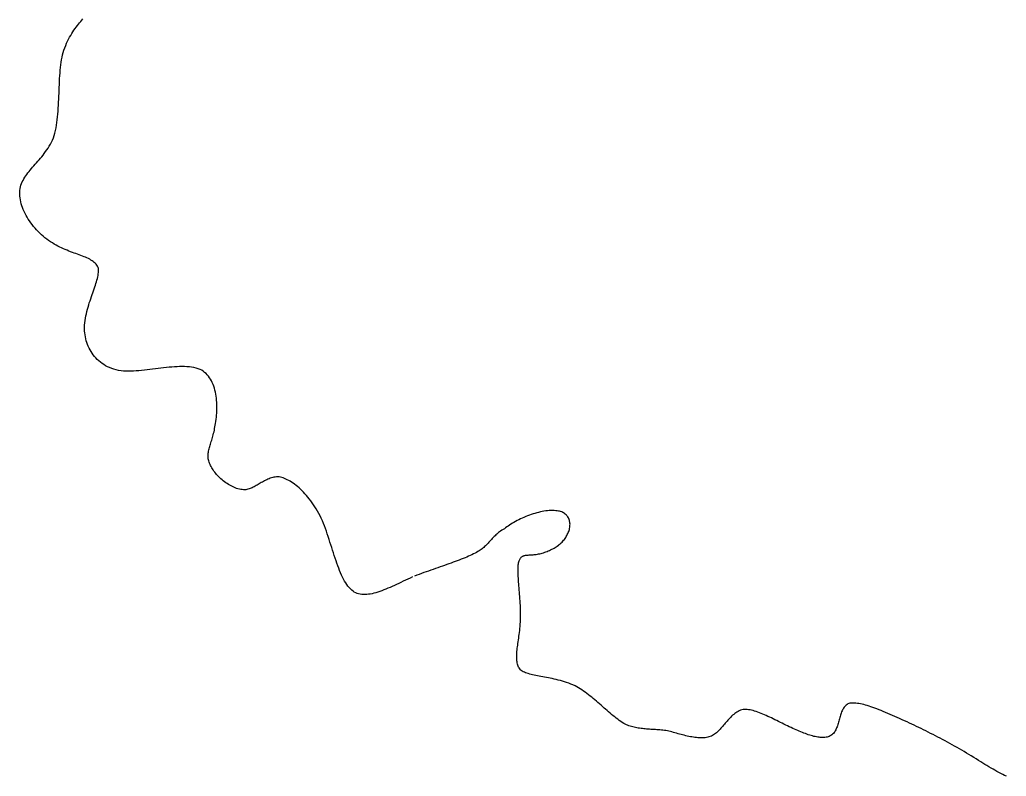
# Model space of a CAD drawing. Header units: metres. Extents: x 507606 to 508087, y 6966978 to 6967359.
# Drawn here: x 507891.722 to 507894.579, y 6967176.158 to 6967178.348 of the extents above; entities that cross this region are included whole.
import ezdxf

# ---------------------------------------------------------------- set-up
doc = ezdxf.new("R2010")
doc.units = ezdxf.units.M
doc.layers.add('mga2020VEG_TREE', color=252, linetype='Continuous')

# ---------------------------------------------------------------- blocks, each defined once
blk = doc.blocks.new('BAC V TREE')
for p, q in [((-13.8897, -1.6689), (-13.8688, -1.6435)), ((-13.8688, -1.6435), (-13.8481, -1.6188)), ((-13.8481, -1.6188), (-13.8277, -1.5946)), ((-14.0155, -1.8393), (-13.9948, -1.8084)), ((-13.9948, -1.8084), (-13.9739, -1.7786)), ((-13.9739, -1.7786), (-13.9529, -1.7498)), ((-13.9529, -1.7498), (-13.9318, -1.722)), ((-13.9318, -1.722), (-13.9107, -1.695)), ((-13.9107, -1.695), (-13.8897, -1.6689)), ((-14.1315, -2.0519), (-14.1135, -2.0129)), ((-14.1135, -2.0129), (-14.0949, -1.9754)), ((-14.0949, -1.9754), (-14.0757, -1.9394)), ((-14.0757, -1.9394), (-14.056, -1.9047)), ((-14.056, -1.9047), (-14.0359, -1.8714)), ((-14.0359, -1.8714), (-14.0155, -1.8393)), ((-14.1961, -2.2248), (-14.1812, -2.1789)), ((-14.1812, -2.1789), (-14.1654, -2.1348)), ((-14.1654, -2.1348), (-14.1489, -2.0925)), ((-14.1489, -2.0925), (-14.1315, -2.0519)), ((-14.2336, -2.4036), (-14.2259, -2.3566)), ((-14.2259, -2.3566), (-14.2172, -2.3111)), ((-14.2172, -2.3111), (-14.2072, -2.2671)), ((-14.2072, -2.2671), (-14.1961, -2.2248)), ((-14.2554, -2.6035), (-14.2511, -2.5519)), ((-14.2511, -2.5519), (-14.2461, -2.5013)), ((-14.2461, -2.5013), (-14.2403, -2.4519)), ((-14.2403, -2.4519), (-14.2336, -2.4036)), ((-14.2651, -2.7631), (-14.2623, -2.7092)), ((-14.2623, -2.7092), (-14.2591, -2.656)), ((-14.2591, -2.656), (-14.2554, -2.6035)), ((-14.2739, -2.9832), (-14.2718, -2.9277)), ((-14.2718, -2.9277), (-14.2698, -2.8725)), ((-14.2698, -2.8725), (-14.2675, -2.8175)), ((-14.2675, -2.8175), (-14.2651, -2.7631)), ((-14.2807, -3.1499), (-14.2782, -3.0944)), ((-14.2782, -3.0944), (-14.276, -3.0388)), ((-14.276, -3.0388), (-14.2739, -2.9832)), ((-14.2905, -3.3149), (-14.2867, -3.2603)), ((-14.2867, -3.2603), (-14.2835, -3.2052)), ((-14.2835, -3.2052), (-14.2807, -3.1499)), ((-14.3126, -3.5269), (-14.3058, -3.475)), ((-14.3058, -3.475), (-14.2999, -3.4223)), ((-14.2999, -3.4223), (-14.2949, -3.3689)), ((-14.2949, -3.3689), (-14.2905, -3.3149)), ((-14.3391, -3.6761), (-14.3291, -3.6275)), ((-14.3291, -3.6275), (-14.3203, -3.5777)), ((-14.3203, -3.5777), (-14.3126, -3.5269)), ((-14.4147, -3.8936), (-14.3954, -3.8545)), ((-14.3954, -3.8545), (-14.3771, -3.8138)), ((-14.3771, -3.8138), (-14.363, -3.7694)), ((-14.363, -3.7694), (-14.3504, -3.7235)), ((-14.3504, -3.7235), (-14.3391, -3.6761)), ((-14.5237, -4.0698), (-14.5006, -4.0369)), ((-14.5006, -4.0369), (-14.478, -4.0029)), ((-14.478, -4.0029), (-14.4561, -3.9677)), ((-14.4561, -3.9677), (-14.435, -3.9313)), ((-14.435, -3.9313), (-14.4147, -3.8936)), ((-14.6692, -4.2498), (-14.6446, -4.2215)), ((-14.6446, -4.2215), (-14.6201, -4.1926)), ((-14.6201, -4.1926), (-14.5956, -4.1631)), ((-14.5956, -4.1631), (-14.5713, -4.1329)), ((-14.5713, -4.1329), (-14.5474, -4.1018)), ((-14.5474, -4.1018), (-14.5237, -4.0698)), ((-14.8109, -4.4123), (-14.7884, -4.3857)), ((-14.7884, -4.3857), (-14.7653, -4.359)), ((-14.7653, -4.359), (-14.7418, -4.3321)), ((-14.7418, -4.3321), (-14.7178, -4.305)), ((-14.7178, -4.305), (-14.6936, -4.2776)), ((-14.6936, -4.2776), (-14.6692, -4.2498)), ((-14.944, -4.6041), (-14.9283, -4.5756)), ((-14.9283, -4.5756), (-14.9113, -4.5475)), ((-14.9113, -4.5475), (-14.8931, -4.52)), ((-14.8931, -4.52), (-14.8739, -4.4927)), ((-14.8739, -4.4927), (-14.8537, -4.4658)), ((-14.8537, -4.4658), (-14.8327, -4.439)), ((-14.8327, -4.439), (-14.8109, -4.4123)), ((-15.0041, -4.7915), (-15.0005, -4.7575)), ((-15.0005, -4.7575), (-14.9925, -4.7251)), ((-14.9925, -4.7251), (-14.9827, -4.6937)), ((-14.9827, -4.6937), (-14.9713, -4.6631)), ((-14.9713, -4.6631), (-14.9584, -4.6332)), ((-14.9584, -4.6332), (-14.944, -4.6041)), ((-15.0057, -4.8259), (-15.0041, -4.7915)), ((-15.0054, -4.8608), (-15.0057, -4.8259)), ((-15.0031, -4.896), (-15.0054, -4.8608)), ((-14.9991, -4.9316), (-15.0031, -4.896)), ((-14.9932, -4.9674), (-14.9991, -4.9316)), ((-14.9856, -5.0034), (-14.9932, -4.9674)), ((-14.9763, -5.0396), (-14.9856, -5.0034)), ((-14.9653, -5.0758), (-14.9763, -5.0396)), ((-14.9528, -5.1121), (-14.9653, -5.0758)), ((-14.9386, -5.1483), (-14.9528, -5.1121)), ((-14.923, -5.1844), (-14.9386, -5.1483)), ((-14.9058, -5.2203), (-14.923, -5.1844)), ((-14.8873, -5.256), (-14.9058, -5.2203)), ((-14.8673, -5.2914), (-14.8873, -5.256)), ((-14.846, -5.3265), (-14.8673, -5.2914)), ((-14.8235, -5.3611), (-14.846, -5.3265)), ((-14.7996, -5.3953), (-14.8235, -5.3611)), ((-14.7746, -5.429), (-14.7996, -5.3953)), ((-14.7484, -5.4621), (-14.7746, -5.429)), ((-14.7211, -5.4945), (-14.7484, -5.4621)), ((-14.6928, -5.5262), (-14.7211, -5.4945)), ((-14.6634, -5.5571), (-14.6928, -5.5262)), ((-14.6331, -5.5873), (-14.6634, -5.5571)), ((-14.6018, -5.6165), (-14.6331, -5.5873)), ((-14.5696, -5.6447), (-14.6018, -5.6165)), ((-14.5366, -5.672), (-14.5696, -5.6447)), ((-14.5029, -5.6982), (-14.5366, -5.672)), ((-14.4683, -5.7232), (-14.5029, -5.6982)), ((-14.4331, -5.7471), (-14.4683, -5.7232)), ((-14.3972, -5.7697), (-14.4331, -5.7471)), ((-14.3636, -5.7907), (-14.3972, -5.7697)), ((-14.3297, -5.8105), (-14.3636, -5.7907)), ((-14.2956, -5.8292), (-14.3297, -5.8105)), ((-14.2614, -5.8467), (-14.2956, -5.8292)), ((-14.2271, -5.8632), (-14.2614, -5.8467)), ((-14.1929, -5.8788), (-14.2271, -5.8632)), ((-14.1587, -5.8936), (-14.1929, -5.8788)), ((-14.1246, -5.9076), (-14.1587, -5.8936)), ((-14.0908, -5.921), (-14.1246, -5.9076)), ((-14.0572, -5.9338), (-14.0908, -5.921)), ((-14.024, -5.9461), (-14.0572, -5.9338)), ((-13.9913, -5.958), (-14.024, -5.9461)), ((-13.959, -5.9696), (-13.9913, -5.958)), ((-13.9273, -5.981), (-13.959, -5.9696)), ((-13.8962, -5.9923), (-13.9273, -5.981)), ((-13.8659, -6.0035), (-13.8962, -5.9923)), ((-13.8363, -6.0148), (-13.8659, -6.0035)), ((-13.8075, -6.0262), (-13.8363, -6.0148)), ((-13.7797, -6.0378), (-13.8075, -6.0262)), ((-13.7529, -6.0497), (-13.7797, -6.0378)), ((-13.7271, -6.0621), (-13.7529, -6.0497)), ((-13.7025, -6.0749), (-13.7271, -6.0621)), ((-13.679, -6.0882), (-13.7025, -6.0749)), ((-13.6569, -6.1023), (-13.679, -6.0882)), ((-13.636, -6.117), (-13.6569, -6.1023)), ((-13.6166, -6.1326), (-13.636, -6.117)), ((-13.5986, -6.1492), (-13.6166, -6.1326)), ((-13.5822, -6.1667), (-13.5986, -6.1492)), ((-13.5674, -6.1854), (-13.5822, -6.1667)), ((-13.5543, -6.2052), (-13.5674, -6.1854)), ((-13.543, -6.2263), (-13.5543, -6.2052)), ((-13.5393, -6.2479), (-13.543, -6.2263)), ((-13.5375, -6.2708), (-13.5393, -6.2479)), ((-13.5675, -6.4609), (-13.5595, -6.4307)), ((-13.5595, -6.4307), (-13.5525, -6.4015)), ((-13.5525, -6.4015), (-13.5466, -6.3733)), ((-13.5466, -6.3733), (-13.5421, -6.3461)), ((-13.5421, -6.3461), (-13.539, -6.3199)), ((-13.539, -6.3199), (-13.5375, -6.2948)), ((-13.5375, -6.2948), (-13.5375, -6.2708)), ((-13.6204, -6.625), (-13.6085, -6.5905)), ((-13.6085, -6.5905), (-13.5972, -6.5568)), ((-13.5972, -6.5568), (-13.5865, -6.524)), ((-13.5865, -6.524), (-13.5766, -6.492)), ((-13.5766, -6.492), (-13.5675, -6.4609)), ((-13.6839, -6.808), (-13.671, -6.77)), ((-13.671, -6.77), (-13.6581, -6.7327)), ((-13.6581, -6.7327), (-13.6453, -6.6961)), ((-13.6453, -6.6961), (-13.6327, -6.6602)), ((-13.6327, -6.6602), (-13.6204, -6.625)), ((-13.7444, -7.006), (-13.7332, -6.9654)), ((-13.7332, -6.9654), (-13.7214, -6.9252)), ((-13.7214, -6.9252), (-13.7092, -6.8856)), ((-13.7092, -6.8856), (-13.6967, -6.8465)), ((-13.6967, -6.8465), (-13.6839, -6.808)), ((-13.7815, -7.1724), (-13.7736, -7.1303)), ((-13.7736, -7.1303), (-13.7647, -7.0884)), ((-13.7647, -7.0884), (-13.755, -7.047)), ((-13.755, -7.047), (-13.7444, -7.006)), ((-13.7992, -7.3372), (-13.7981, -7.3006)), ((-13.7989, -7.3739), (-13.7992, -7.3372)), ((-13.7981, -7.3006), (-13.7938, -7.2576)), ((-13.7938, -7.2576), (-13.7883, -7.2149)), ((-13.7883, -7.2149), (-13.7815, -7.1724)), ((-13.7971, -7.4106), (-13.7989, -7.3739)), ((-13.7938, -7.4472), (-13.7971, -7.4106)), ((-13.789, -7.4836), (-13.7938, -7.4472)), ((-13.7827, -7.5199), (-13.789, -7.4836)), ((-13.775, -7.5558), (-13.7827, -7.5199)), ((-13.7657, -7.5914), (-13.775, -7.5558)), ((-13.7549, -7.6266), (-13.7657, -7.5914)), ((-13.7426, -7.6613), (-13.7549, -7.6266)), ((-13.7287, -7.6954), (-13.7426, -7.6613)), ((-13.7133, -7.7289), (-13.7287, -7.6954)), ((-13.6964, -7.7617), (-13.7133, -7.7289)), ((-13.6778, -7.7937), (-13.6964, -7.7617)), ((-13.6578, -7.8249), (-13.6778, -7.7937)), ((-13.6361, -7.8552), (-13.6578, -7.8249)), ((-13.6129, -7.8844), (-13.6361, -7.8552)), ((-13.588, -7.9127), (-13.6129, -7.8844)), ((-13.5616, -7.9398), (-13.588, -7.9127)), ((-13.5336, -7.9657), (-13.5616, -7.9398)), ((-13.5039, -7.9903), (-13.5336, -7.9657)), ((-13.4727, -8.0136), (-13.5039, -7.9903)), ((-13.4398, -8.0355), (-13.4727, -8.0136)), ((-13.4052, -8.0559), (-13.4398, -8.0355)), ((-13.369, -8.0748), (-13.4052, -8.0559)), ((-13.3312, -8.0921), (-13.369, -8.0748)), ((-12.1739, -8.0821), (-12.2238, -8.0867)), ((-12.1246, -8.0783), (-12.1739, -8.0821)), ((-12.076, -8.0754), (-12.1246, -8.0783)), ((-12.0281, -8.0735), (-12.076, -8.0754)), ((-11.9811, -8.0728), (-12.0281, -8.0735)), ((-11.9351, -8.0734), (-11.9811, -8.0728)), ((-11.89, -8.0754), (-11.9351, -8.0734)), ((-11.8461, -8.079), (-11.89, -8.0754)), ((-11.8034, -8.0843), (-11.8461, -8.079)), ((-11.7621, -8.0915), (-11.8034, -8.0843)), ((-13.2917, -8.1077), (-13.3312, -8.0921)), ((-13.2505, -8.1215), (-13.2917, -8.1077)), ((-13.2077, -8.1335), (-13.2505, -8.1215)), ((-13.1631, -8.1437), (-13.2077, -8.1335)), ((-13.1169, -8.1518), (-13.1631, -8.1437)), ((-13.0722, -8.1558), (-13.1169, -8.1518)), ((-13.0263, -8.1582), (-13.0722, -8.1558)), ((-12.9796, -8.1591), (-13.0263, -8.1582)), ((-12.9319, -8.1587), (-12.9796, -8.1591)), ((-12.8835, -8.157), (-12.9319, -8.1587)), ((-12.8344, -8.1544), (-12.8835, -8.157)), ((-12.7846, -8.1507), (-12.8344, -8.1544)), ((-12.7344, -8.1463), (-12.7846, -8.1507)), ((-12.6837, -8.1412), (-12.7344, -8.1463)), ((-12.6327, -8.1356), (-12.6837, -8.1412)), ((-12.5815, -8.1295), (-12.6327, -8.1356)), ((-12.5301, -8.1232), (-12.5815, -8.1295)), ((-12.4787, -8.1167), (-12.5301, -8.1232)), ((-12.4272, -8.1102), (-12.4787, -8.1167)), ((-12.376, -8.1038), (-12.4272, -8.1102)), ((-12.3249, -8.0977), (-12.376, -8.1038)), ((-12.2741, -8.0919), (-12.3249, -8.0977)), ((-12.2238, -8.0867), (-12.2741, -8.0919)), ((-11.7221, -8.1006), (-11.7621, -8.0915)), ((-11.6836, -8.1118), (-11.7221, -8.1006)), ((-11.6467, -8.1252), (-11.6836, -8.1118)), ((-11.6164, -8.1417), (-11.6467, -8.1252)), ((-11.5878, -8.1603), (-11.6164, -8.1417)), ((-11.561, -8.1809), (-11.5878, -8.1603)), ((-11.5359, -8.2034), (-11.561, -8.1809)), ((-11.5125, -8.2276), (-11.5359, -8.2034)), ((-11.4907, -8.2536), (-11.5125, -8.2276)), ((-11.4705, -8.2811), (-11.4907, -8.2536)), ((-11.4519, -8.3101), (-11.4705, -8.2811)), ((-11.4348, -8.3406), (-11.4519, -8.3101)), ((-11.4191, -8.3723), (-11.4348, -8.3406)), ((-11.4049, -8.4052), (-11.4191, -8.3723)), ((-11.3921, -8.4393), (-11.4049, -8.4052)), ((-11.3807, -8.4743), (-11.3921, -8.4393)), ((-11.3706, -8.5103), (-11.3807, -8.4743)), ((-11.3618, -8.547), (-11.3706, -8.5103)), ((-11.3542, -8.5845), (-11.3618, -8.547)), ((-11.3479, -8.6226), (-11.3542, -8.5845)), ((-11.3427, -8.6613), (-11.3479, -8.6226)), ((-11.3387, -8.7003), (-11.3427, -8.6613)), ((-11.3357, -8.7397), (-11.3387, -8.7003)), ((-11.3339, -8.7793), (-11.3357, -8.7397)), ((-11.333, -8.819), (-11.3339, -8.7793)), ((-11.3331, -8.8588), (-11.333, -8.819)), ((-11.3427, -9.0162), (-11.339, -8.9773)), ((-11.339, -8.9773), (-11.3362, -8.938)), ((-11.3362, -8.938), (-11.3342, -8.8985)), ((-11.3342, -8.8985), (-11.3331, -8.8588)), ((-11.3695, -9.198), (-11.365, -9.1664)), ((-11.365, -9.1664), (-11.3584, -9.1299)), ((-11.3584, -9.1299), (-11.3525, -9.0926)), ((-11.3525, -9.0926), (-11.3472, -9.0547)), ((-11.3472, -9.0547), (-11.3427, -9.0162)), ((-11.415, -9.3948), (-11.4075, -9.369)), ((-11.4075, -9.369), (-11.4002, -9.3425)), ((-11.4002, -9.3425), (-11.3932, -9.3152)), ((-11.3932, -9.3152), (-11.3866, -9.2872)), ((-11.3866, -9.2872), (-11.3803, -9.2584)), ((-11.3803, -9.2584), (-11.3746, -9.2286)), ((-11.3746, -9.2286), (-11.3695, -9.198)), ((-11.4663, -9.5597), (-11.4596, -9.5376)), ((-11.4596, -9.5376), (-11.4526, -9.515)), ((-11.4526, -9.515), (-11.4453, -9.492)), ((-11.4453, -9.492), (-11.4378, -9.4686)), ((-11.4378, -9.4686), (-11.4302, -9.4446)), ((-11.4302, -9.4446), (-11.4226, -9.42)), ((-11.4226, -9.42), (-11.415, -9.3948)), ((-11.4971, -9.7277), (-11.4962, -9.7072)), ((-11.497, -9.7482), (-11.4971, -9.7277)), ((-11.4962, -9.7072), (-11.4942, -9.6867)), ((-11.4942, -9.6867), (-11.4914, -9.666)), ((-11.4914, -9.666), (-11.4877, -9.6452)), ((-11.4877, -9.6452), (-11.4833, -9.6242)), ((-11.4833, -9.6242), (-11.4782, -9.603)), ((-11.4782, -9.603), (-11.4725, -9.5815)), ((-11.4725, -9.5815), (-11.4663, -9.5597)), ((-11.4958, -9.7687), (-11.497, -9.7482)), ((-11.4933, -9.7893), (-11.4958, -9.7687)), ((-11.4895, -9.81), (-11.4933, -9.7893)), ((-11.4844, -9.8309), (-11.4895, -9.81)), ((-11.4778, -9.8519), (-11.4844, -9.8309)), ((-11.4696, -9.8732), (-11.4778, -9.8519)), ((-11.4598, -9.8948), (-11.4696, -9.8732)), ((-11.4511, -9.9151), (-11.4598, -9.8948)), ((-11.4411, -9.9358), (-11.4511, -9.9151)), ((-11.4297, -9.9567), (-11.4411, -9.9358)), ((-11.4171, -9.9778), (-11.4297, -9.9567)), ((-11.4034, -9.9989), (-11.4171, -9.9778)), ((-11.3885, -10.02), (-11.4034, -9.9989)), ((-11.3726, -10.0412), (-11.3885, -10.02)), ((-11.3557, -10.0622), (-11.3726, -10.0412)), ((-11.3378, -10.083), (-11.3557, -10.0622)), ((-11.319, -10.1036), (-11.3378, -10.083)), ((-11.2993, -10.124), (-11.319, -10.1036)), ((-11.2789, -10.1439), (-11.2993, -10.124)), ((-11.2577, -10.1634), (-11.2789, -10.1439)), ((-11.2358, -10.1825), (-11.2577, -10.1634)), ((-11.2133, -10.2009), (-11.2358, -10.1825)), ((-11.1903, -10.2188), (-11.2133, -10.2009)), ((-11.1667, -10.236), (-11.1903, -10.2188)), ((-11.1426, -10.2524), (-11.1667, -10.236)), ((-11.1182, -10.268), (-11.1426, -10.2524)), ((-11.0934, -10.2827), (-11.1182, -10.268)), ((-11.0682, -10.2965), (-11.0934, -10.2827)), ((-10.6021, -10.2907), (-10.6211, -10.3013)), ((-10.583, -10.2797), (-10.6021, -10.2907)), ((-10.5638, -10.2685), (-10.583, -10.2797)), ((-10.5444, -10.2571), (-10.5638, -10.2685)), ((-10.525, -10.2456), (-10.5444, -10.2571)), ((-10.5053, -10.2342), (-10.525, -10.2456)), ((-10.4855, -10.2228), (-10.5053, -10.2342)), ((-10.4654, -10.2117), (-10.4855, -10.2228)), ((-10.4451, -10.2008), (-10.4654, -10.2117)), ((-10.4245, -10.1903), (-10.4451, -10.2008)), ((-10.4036, -10.1802), (-10.4245, -10.1903)), ((-10.3824, -10.1708), (-10.4036, -10.1802)), ((-10.3609, -10.1619), (-10.3824, -10.1708)), ((-10.339, -10.1539), (-10.3609, -10.1619)), ((-10.3167, -10.1466), (-10.339, -10.1539)), ((-10.2941, -10.1403), (-10.3167, -10.1466)), ((-10.271, -10.135), (-10.2941, -10.1403)), ((-10.2474, -10.1308), (-10.271, -10.135)), ((-10.2233, -10.1278), (-10.2474, -10.1308)), ((-10.1988, -10.126), (-10.2233, -10.1278)), ((-10.1737, -10.1257), (-10.1988, -10.126)), ((-10.1497, -10.1312), (-10.1737, -10.1257)), ((-10.1251, -10.1381), (-10.1497, -10.1312)), ((-10.1, -10.1464), (-10.1251, -10.1381)), ((-10.0745, -10.1562), (-10.1, -10.1464)), ((-10.0486, -10.1674), (-10.0745, -10.1562)), ((-10.0223, -10.18), (-10.0486, -10.1674)), ((-9.9957, -10.194), (-10.0223, -10.18)), ((-9.9688, -10.2095), (-9.9957, -10.194)), ((-9.9416, -10.2264), (-9.9688, -10.2095)), ((-9.9142, -10.2446), (-9.9416, -10.2264)), ((-9.8867, -10.2643), (-9.9142, -10.2446)), ((-9.8591, -10.2853), (-9.8867, -10.2643)), ((-9.8313, -10.3078), (-9.8591, -10.2853)), ((-11.0429, -10.3092), (-11.0682, -10.2965)), ((-11.0173, -10.3209), (-11.0429, -10.3092)), ((-10.9916, -10.3314), (-11.0173, -10.3209)), ((-10.9658, -10.3408), (-10.9916, -10.3314)), ((-10.94, -10.3489), (-10.9658, -10.3408)), ((-10.9142, -10.3556), (-10.94, -10.3489)), ((-10.8885, -10.3609), (-10.9142, -10.3556)), ((-10.8629, -10.3648), (-10.8885, -10.3609)), ((-10.8376, -10.3671), (-10.8629, -10.3648)), ((-10.8124, -10.3679), (-10.8376, -10.3671)), ((-10.7929, -10.3658), (-10.8124, -10.3679)), ((-10.7735, -10.3625), (-10.7929, -10.3658)), ((-10.7542, -10.358), (-10.7735, -10.3625)), ((-10.735, -10.3524), (-10.7542, -10.358)), ((-10.716, -10.3458), (-10.735, -10.3524)), ((-10.697, -10.3384), (-10.716, -10.3458)), ((-10.678, -10.3301), (-10.697, -10.3384)), ((-10.6591, -10.3211), (-10.678, -10.3301)), ((-10.6401, -10.3114), (-10.6591, -10.3211)), ((-10.6211, -10.3013), (-10.6401, -10.3114)), ((-9.8036, -10.3316), (-9.8313, -10.3078)), ((-9.7758, -10.3568), (-9.8036, -10.3316)), ((-9.7481, -10.3834), (-9.7758, -10.3568)), ((-9.7205, -10.4114), (-9.7481, -10.3834)), ((-9.693, -10.4407), (-9.7205, -10.4114)), ((-9.6656, -10.4714), (-9.693, -10.4407)), ((-9.6385, -10.5034), (-9.6656, -10.4714)), ((-9.6117, -10.5369), (-9.6385, -10.5034)), ((-9.5851, -10.5716), (-9.6117, -10.5369)), ((-9.5589, -10.6077), (-9.5851, -10.5716)), ((-9.533, -10.6452), (-9.5589, -10.6077)), ((-9.5076, -10.684), (-9.533, -10.6452)), ((-9.4827, -10.7241), (-9.5076, -10.684)), ((-9.4582, -10.7655), (-9.4827, -10.7241)), ((-9.4343, -10.8083), (-9.4582, -10.7655)), ((-9.411, -10.8524), (-9.4343, -10.8083)), ((-5.5123, -10.8409), (-5.5461, -10.8538)), ((-5.4783, -10.8286), (-5.5123, -10.8409)), ((-5.4441, -10.8172), (-5.4783, -10.8286)), ((-5.4099, -10.8064), (-5.4441, -10.8172)), ((-5.3757, -10.7966), (-5.4099, -10.8064)), ((-5.3416, -10.7876), (-5.3757, -10.7966)), ((-5.3076, -10.7795), (-5.3416, -10.7876)), ((-5.2738, -10.7724), (-5.3076, -10.7795)), ((-5.2404, -10.7663), (-5.2738, -10.7724)), ((-5.2073, -10.7614), (-5.2404, -10.7663)), ((-5.1747, -10.7576), (-5.2073, -10.7614)), ((-5.1426, -10.7549), (-5.1747, -10.7576)), ((-5.1111, -10.7535), (-5.1426, -10.7549)), ((-5.0802, -10.7535), (-5.1111, -10.7535)), ((-5.0501, -10.7547), (-5.0802, -10.7535)), ((-5.0208, -10.7574), (-5.0501, -10.7547)), ((-4.9962, -10.7595), (-5.0208, -10.7574)), ((-4.9728, -10.7629), (-4.9962, -10.7595)), ((-4.9506, -10.7677), (-4.9728, -10.7629)), ((-4.9297, -10.7736), (-4.9506, -10.7677)), ((-4.91, -10.7807), (-4.9297, -10.7736)), ((-4.8915, -10.789), (-4.91, -10.7807)), ((-4.8742, -10.7983), (-4.8915, -10.789)), ((-4.8581, -10.8086), (-4.8742, -10.7983)), ((-4.8432, -10.8199), (-4.8581, -10.8086)), ((-4.8295, -10.8321), (-4.8432, -10.8199)), ((-4.8169, -10.8451), (-4.8295, -10.8321)), ((-9.3883, -10.8978), (-9.411, -10.8524)), ((-9.3662, -10.9446), (-9.3883, -10.8978)), ((-9.3473, -10.9923), (-9.3662, -10.9446)), ((-9.3288, -11.0408), (-9.3473, -10.9923)), ((-5.8833, -11.0252), (-5.9089, -11.0422)), ((-5.8566, -11.0084), (-5.8833, -11.0252)), ((-5.8289, -10.9916), (-5.8566, -11.0084)), ((-5.8003, -10.975), (-5.8289, -10.9916)), ((-5.7708, -10.9585), (-5.8003, -10.975)), ((-5.7405, -10.9424), (-5.7708, -10.9585)), ((-5.7094, -10.9265), (-5.7405, -10.9424)), ((-5.6778, -10.911), (-5.7094, -10.9265)), ((-5.6455, -10.896), (-5.6778, -10.911)), ((-5.6128, -10.8814), (-5.6455, -10.896)), ((-5.5796, -10.8673), (-5.6128, -10.8814)), ((-5.5461, -10.8538), (-5.5796, -10.8673)), ((-4.8056, -10.859), (-4.8169, -10.8451)), ((-4.7954, -10.8735), (-4.8056, -10.859)), ((-4.7864, -10.8888), (-4.7954, -10.8735)), ((-4.7785, -10.9046), (-4.7864, -10.8888)), ((-4.7718, -10.9211), (-4.7785, -10.9046)), ((-4.7663, -10.938), (-4.7718, -10.9211)), ((-4.7619, -10.9555), (-4.7663, -10.938)), ((-4.7586, -10.9733), (-4.7619, -10.9555)), ((-4.7565, -10.9915), (-4.7586, -10.9733)), ((-4.7555, -11.01), (-4.7565, -10.9915)), ((-4.7557, -11.0288), (-4.7555, -11.01)), ((-9.3108, -11.09), (-9.3288, -11.0408)), ((-9.2933, -11.1397), (-9.3108, -11.09)), ((-9.2761, -11.1899), (-9.2933, -11.1397)), ((-9.2592, -11.2404), (-9.2761, -11.1899)), ((-6.1371, -11.2083), (-6.1522, -11.2223)), ((-6.1211, -11.1941), (-6.1371, -11.2083)), ((-6.1042, -11.1799), (-6.1211, -11.1941)), ((-6.0863, -11.1656), (-6.1042, -11.1799)), ((-6.0673, -11.1512), (-6.0863, -11.1656)), ((-6.0472, -11.1367), (-6.0673, -11.1512)), ((-6.0257, -11.1222), (-6.0472, -11.1367)), ((-6.0029, -11.1075), (-6.0257, -11.1222)), ((-5.9786, -11.0928), (-6.0029, -11.1075)), ((-5.9566, -11.076), (-5.9786, -11.0928)), ((-5.9334, -11.0591), (-5.9566, -11.076)), ((-5.9089, -11.0422), (-5.9334, -11.0591)), ((-4.8153, -11.2188), (-4.8069, -11.1996)), ((-4.8069, -11.1996), (-4.7968, -11.1811)), ((-4.7968, -11.1811), (-4.7879, -11.1623)), ((-4.7879, -11.1623), (-4.78, -11.1434)), ((-4.78, -11.1434), (-4.7732, -11.1243)), ((-4.7732, -11.1243), (-4.7675, -11.1051)), ((-4.7675, -11.1051), (-4.7628, -11.086)), ((-4.7628, -11.086), (-4.7593, -11.0668)), ((-4.7593, -11.0668), (-4.757, -11.0477)), ((-4.757, -11.0477), (-4.7557, -11.0288)), ((-9.2426, -11.2911), (-9.2592, -11.2404)), ((-9.2263, -11.3418), (-9.2426, -11.2911)), ((-9.2101, -11.3926), (-9.2263, -11.3418)), ((-9.194, -11.4431), (-9.2101, -11.3926)), ((-6.305, -11.3866), (-6.3181, -11.4)), ((-6.2922, -11.3731), (-6.305, -11.3866)), ((-6.2798, -11.3597), (-6.2922, -11.3731)), ((-6.2676, -11.3462), (-6.2798, -11.3597)), ((-6.2555, -11.3326), (-6.2676, -11.3462)), ((-6.2435, -11.319), (-6.2555, -11.3326)), ((-6.2314, -11.3054), (-6.2435, -11.319)), ((-6.2191, -11.2917), (-6.2314, -11.3054)), ((-6.2066, -11.2779), (-6.2191, -11.2917)), ((-6.1938, -11.2641), (-6.2066, -11.2779)), ((-6.1805, -11.2503), (-6.1938, -11.2641)), ((-6.1667, -11.2363), (-6.1805, -11.2503)), ((-6.1522, -11.2223), (-6.1667, -11.2363)), ((-4.9728, -11.4009), (-4.9545, -11.3866)), ((-4.9545, -11.3866), (-4.9368, -11.3719)), ((-4.9368, -11.3719), (-4.9198, -11.3568)), ((-4.9198, -11.3568), (-4.9036, -11.3411)), ((-4.9036, -11.3411), (-4.8882, -11.325)), ((-4.8882, -11.325), (-4.8736, -11.3084)), ((-4.8736, -11.3084), (-4.8599, -11.2914)), ((-4.8599, -11.2914), (-4.8472, -11.2739)), ((-4.8472, -11.2739), (-4.8355, -11.256)), ((-4.8355, -11.256), (-4.8249, -11.2376)), ((-4.8249, -11.2376), (-4.8153, -11.2188)), ((-9.178, -11.4934), (-9.194, -11.4431)), ((-9.1621, -11.5433), (-9.178, -11.4934)), ((-9.1461, -11.5927), (-9.1621, -11.5433)), ((-6.5816, -11.5769), (-6.6123, -11.5911)), ((-6.552, -11.5626), (-6.5816, -11.5769)), ((-6.5236, -11.5483), (-6.552, -11.5626)), ((-6.4965, -11.534), (-6.5236, -11.5483)), ((-6.4706, -11.5195), (-6.4965, -11.534)), ((-6.4495, -11.5063), (-6.4706, -11.5195)), ((-6.4296, -11.4931), (-6.4495, -11.5063)), ((-6.411, -11.4798), (-6.4296, -11.4931)), ((-6.3934, -11.4666), (-6.411, -11.4798)), ((-6.3767, -11.4533), (-6.3934, -11.4666)), ((-6.361, -11.44), (-6.3767, -11.4533)), ((-6.3461, -11.4267), (-6.361, -11.44)), ((-6.3318, -11.4133), (-6.3461, -11.4267)), ((-6.3181, -11.4), (-6.3318, -11.4133)), ((-5.4557, -11.5784), (-5.4386, -11.5771)), ((-5.4386, -11.5771), (-5.4209, -11.5755)), ((-5.4209, -11.5755), (-5.4026, -11.5735)), ((-5.4026, -11.5735), (-5.3836, -11.5711)), ((-5.3836, -11.5711), (-5.3618, -11.5672)), ((-5.3618, -11.5672), (-5.3398, -11.5627)), ((-5.3398, -11.5627), (-5.3175, -11.5576)), ((-5.3175, -11.5576), (-5.2951, -11.5519)), ((-5.2951, -11.5519), (-5.2725, -11.5457)), ((-5.2725, -11.5457), (-5.2499, -11.5389)), ((-5.2499, -11.5389), (-5.2273, -11.5315)), ((-5.2273, -11.5315), (-5.2048, -11.5236)), ((-5.2048, -11.5236), (-5.1823, -11.5151)), ((-5.1823, -11.5151), (-5.16, -11.506)), ((-5.16, -11.506), (-5.1378, -11.4964)), ((-5.1378, -11.4964), (-5.1159, -11.4863)), ((-5.1159, -11.4863), (-5.0942, -11.4756)), ((-5.0942, -11.4756), (-5.0729, -11.4645)), ((-5.0729, -11.4645), (-5.0519, -11.4528)), ((-5.0519, -11.4528), (-5.0314, -11.4405)), ((-5.0314, -11.4405), (-5.0114, -11.4278)), ((-5.0114, -11.4278), (-4.9918, -11.4146)), ((-4.9918, -11.4146), (-4.9728, -11.4009)), ((-9.13, -11.6414), (-9.1461, -11.5927)), ((-9.1138, -11.6894), (-9.13, -11.6414)), ((-9.0975, -11.7365), (-9.1138, -11.6894)), ((-9.0809, -11.7826), (-9.0975, -11.7365)), ((-7.0105, -11.7472), (-7.051, -11.7616)), ((-6.9706, -11.7329), (-7.0105, -11.7472)), ((-6.9313, -11.7186), (-6.9706, -11.7329)), ((-6.8926, -11.7043), (-6.9313, -11.7186)), ((-6.8546, -11.6901), (-6.8926, -11.7043)), ((-6.8174, -11.676), (-6.8546, -11.6901)), ((-6.781, -11.6618), (-6.8174, -11.676)), ((-6.7453, -11.6477), (-6.781, -11.6618)), ((-6.7106, -11.6336), (-6.7453, -11.6477)), ((-6.6769, -11.6194), (-6.7106, -11.6336)), ((-6.6441, -11.6053), (-6.6769, -11.6194)), ((-6.6123, -11.5911), (-6.6441, -11.6053)), ((-5.7198, -11.7651), (-5.716, -11.7442)), ((-5.716, -11.7442), (-5.7118, -11.725)), ((-5.7118, -11.725), (-5.7072, -11.7074)), ((-5.7072, -11.7074), (-5.7022, -11.6914)), ((-5.7022, -11.6914), (-5.6968, -11.6768)), ((-5.6968, -11.6768), (-5.6909, -11.6637)), ((-5.6909, -11.6637), (-5.6846, -11.6518)), ((-5.6846, -11.6518), (-5.6779, -11.6413)), ((-5.6779, -11.6413), (-5.6707, -11.6319)), ((-5.6707, -11.6319), (-5.663, -11.6236)), ((-5.663, -11.6236), (-5.6549, -11.6163)), ((-5.6549, -11.6163), (-5.6463, -11.61)), ((-5.6463, -11.61), (-5.6372, -11.6045)), ((-5.6372, -11.6045), (-5.6276, -11.5999)), ((-5.6276, -11.5999), (-5.6176, -11.5959)), ((-5.6176, -11.5959), (-5.607, -11.5927)), ((-5.607, -11.5927), (-5.5959, -11.59)), ((-5.5959, -11.59), (-5.5843, -11.5878)), ((-5.5843, -11.5878), (-5.5722, -11.586)), ((-5.5722, -11.586), (-5.5596, -11.5846)), ((-5.5596, -11.5846), (-5.5464, -11.5835)), ((-5.5464, -11.5835), (-5.5327, -11.5826)), ((-5.5327, -11.5826), (-5.5184, -11.5818)), ((-5.5184, -11.5818), (-5.5036, -11.581)), ((-5.5036, -11.581), (-5.4882, -11.5803)), ((-5.4882, -11.5803), (-5.4723, -11.5794)), ((-5.4723, -11.5794), (-5.4557, -11.5784)), ((-9.064, -11.8276), (-9.0809, -11.7826)), ((-9.0469, -11.8714), (-9.064, -11.8276)), ((-9.0293, -11.9138), (-9.0469, -11.8714)), ((-9.0113, -11.9547), (-9.0293, -11.9138)), ((-7.5627, -11.9427), (-7.6061, -11.9587)), ((-7.5193, -11.9268), (-7.5627, -11.9427)), ((-7.4759, -11.9111), (-7.5193, -11.9268)), ((-7.4325, -11.8956), (-7.4759, -11.9111)), ((-7.3891, -11.8802), (-7.4325, -11.8956)), ((-7.3459, -11.8649), (-7.3891, -11.8802)), ((-7.3029, -11.8498), (-7.3459, -11.8649)), ((-7.2601, -11.8349), (-7.3029, -11.8498)), ((-7.2175, -11.82), (-7.2601, -11.8349)), ((-7.1753, -11.8053), (-7.2175, -11.82)), ((-7.1335, -11.7906), (-7.1753, -11.8053)), ((-7.092, -11.7761), (-7.1335, -11.7906)), ((-7.051, -11.7616), (-7.092, -11.7761)), ((-5.7242, -11.8631), (-5.7241, -11.8364)), ((-5.7237, -11.8912), (-5.7242, -11.8631)), ((-5.7241, -11.8364), (-5.7233, -11.8111)), ((-5.7228, -11.9206), (-5.7237, -11.8912)), ((-5.7233, -11.8111), (-5.7219, -11.7874)), ((-5.7214, -11.9512), (-5.7228, -11.9206)), ((-5.7219, -11.7874), (-5.7198, -11.7651)), ((-8.9929, -11.9941), (-9.0113, -11.9547)), ((-8.974, -12.0317), (-8.9929, -11.9941)), ((-8.9544, -12.0675), (-8.974, -12.0317)), ((-8.9343, -12.1014), (-8.9544, -12.0675)), ((-8.9135, -12.1331), (-8.9343, -12.1014)), ((-7.9458, -12.1109), (-7.9869, -12.1302)), ((-7.9043, -12.0913), (-7.9458, -12.1109)), ((-7.8625, -12.0714), (-7.9043, -12.0913)), ((-7.8204, -12.0514), (-7.8625, -12.0714)), ((-7.778, -12.0314), (-7.8204, -12.0514)), ((-7.7353, -12.0113), (-7.778, -12.0314)), ((-7.6924, -11.9914), (-7.7353, -12.0113)), ((-7.6061, -11.9587), (-7.6494, -11.9749)), ((-5.7195, -11.983), (-5.7214, -11.9512)), ((-5.7173, -12.016), (-5.7195, -11.983)), ((-5.7149, -12.05), (-5.7173, -12.016)), ((-5.7121, -12.0851), (-5.7149, -12.05)), ((-5.7092, -12.1211), (-5.7121, -12.0851)), ((-5.7061, -12.1581), (-5.7092, -12.1211)), ((-8.892, -12.1627), (-8.9135, -12.1331)), ((-8.8697, -12.19), (-8.892, -12.1627)), ((-8.8465, -12.2149), (-8.8697, -12.19)), ((-8.8226, -12.2372), (-8.8465, -12.2149)), ((-8.7977, -12.2568), (-8.8226, -12.2372)), ((-8.773, -12.2728), (-8.7977, -12.2568)), ((-8.7473, -12.2862), (-8.773, -12.2728)), ((-8.7207, -12.2972), (-8.7473, -12.2862)), ((-8.6932, -12.3058), (-8.7207, -12.2972)), ((-8.6648, -12.3123), (-8.6932, -12.3058)), ((-8.6354, -12.3166), (-8.6648, -12.3123)), ((-8.4765, -12.309), (-8.5099, -12.3141)), ((-8.4425, -12.3023), (-8.4765, -12.309)), ((-8.4078, -12.2942), (-8.4425, -12.3023)), ((-8.3723, -12.2845), (-8.4078, -12.2942)), ((-8.3363, -12.2736), (-8.3723, -12.2845)), ((-8.2996, -12.2614), (-8.3363, -12.2736)), ((-8.2623, -12.2481), (-8.2996, -12.2614)), ((-8.2244, -12.2337), (-8.2623, -12.2481)), ((-8.1861, -12.2183), (-8.2244, -12.2337)), ((-8.1472, -12.2021), (-8.1861, -12.2183)), ((-8.1078, -12.1851), (-8.1472, -12.2021)), ((-8.0679, -12.1674), (-8.1078, -12.1851)), ((-8.0276, -12.149), (-8.0679, -12.1674)), ((-7.9869, -12.1302), (-8.0276, -12.149)), ((-5.7029, -12.1958), (-5.7061, -12.1581)), ((-5.6997, -12.2344), (-5.7029, -12.1958)), ((-5.6965, -12.2737), (-5.6997, -12.2344)), ((-5.6933, -12.3137), (-5.6965, -12.2737)), ((-8.6053, -12.3188), (-8.6354, -12.3166)), ((-8.5743, -12.3191), (-8.6053, -12.3188)), ((-8.5425, -12.3175), (-8.5743, -12.3191)), ((-8.5099, -12.3141), (-8.5425, -12.3175)), ((-5.6903, -12.3543), (-5.6933, -12.3137)), ((-5.6874, -12.3955), (-5.6903, -12.3543)), ((-5.6848, -12.4372), (-5.6874, -12.3955)), ((-5.6824, -12.4793), (-5.6848, -12.4372)), ((-5.6804, -12.5218), (-5.6824, -12.4793)), ((-5.6787, -12.5647), (-5.6804, -12.5218)), ((-5.6774, -12.6078), (-5.6787, -12.5647)), ((-5.6767, -12.6511), (-5.6774, -12.6078)), ((-5.6764, -12.6947), (-5.6767, -12.6511)), ((-5.6819, -12.8691), (-5.6795, -12.8256)), ((-5.6795, -12.8256), (-5.6778, -12.7819)), ((-5.6778, -12.7819), (-5.6768, -12.7383)), ((-5.6768, -12.7383), (-5.6764, -12.6947)), ((-5.702, -13.0615), (-5.6975, -13.0255)), ((-5.6975, -13.0255), (-5.6931, -12.9887)), ((-5.6931, -12.9887), (-5.689, -12.951)), ((-5.689, -12.951), (-5.6851, -12.9126)), ((-5.6851, -12.9126), (-5.6819, -12.8691)), ((-5.7294, -13.2604), (-5.7251, -13.2292)), ((-5.7251, -13.2292), (-5.7207, -13.1973)), ((-5.7207, -13.1973), (-5.7161, -13.1646)), ((-5.7161, -13.1646), (-5.7114, -13.131)), ((-5.7114, -13.131), (-5.7067, -13.0966)), ((-5.7067, -13.0966), (-5.702, -13.0615)), ((-5.7474, -13.4304), (-5.7456, -13.4041)), ((-5.7456, -13.4041), (-5.7433, -13.3769)), ((-5.7433, -13.3769), (-5.7404, -13.349)), ((-5.7404, -13.349), (-5.7371, -13.3202)), ((-5.7371, -13.3202), (-5.7334, -13.2907)), ((-5.7334, -13.2907), (-5.7294, -13.2604)), ((-5.749, -13.4808), (-5.7485, -13.456)), ((-5.7487, -13.5048), (-5.749, -13.4808)), ((-5.7476, -13.528), (-5.7487, -13.5048)), ((-5.7485, -13.456), (-5.7474, -13.4304)), ((-5.7456, -13.5505), (-5.7476, -13.528)), ((-5.7427, -13.5722), (-5.7456, -13.5505)), ((-5.7388, -13.5931), (-5.7427, -13.5722)), ((-5.7339, -13.6132), (-5.7388, -13.5931)), ((-5.7278, -13.6326), (-5.7339, -13.6132)), ((-5.7205, -13.6512), (-5.7278, -13.6326)), ((-5.712, -13.669), (-5.7205, -13.6512)), ((-5.7022, -13.6861), (-5.712, -13.669)), ((-5.691, -13.7024), (-5.7022, -13.6861)), ((-5.6784, -13.7179), (-5.691, -13.7024)), ((-5.6644, -13.7327), (-5.6784, -13.7179)), ((-5.6457, -13.7445), (-5.6644, -13.7327)), ((-5.6257, -13.7554), (-5.6457, -13.7445)), ((-5.6044, -13.7654), (-5.6257, -13.7554)), ((-5.5818, -13.7748), (-5.6044, -13.7654)), ((-5.558, -13.7834), (-5.5818, -13.7748)), ((-5.533, -13.7915), (-5.558, -13.7834)), ((-5.5069, -13.7991), (-5.533, -13.7915)), ((-5.4797, -13.8062), (-5.5069, -13.7991)), ((-5.4515, -13.813), (-5.4797, -13.8062)), ((-5.4223, -13.8194), (-5.4515, -13.813)), ((-5.3921, -13.8257), (-5.4223, -13.8194)), ((-5.3611, -13.8318), (-5.3921, -13.8257)), ((-5.3292, -13.8378), (-5.3611, -13.8318)), ((-5.2965, -13.8439), (-5.3292, -13.8378)), ((-5.263, -13.85), (-5.2965, -13.8439)), ((-5.2288, -13.8563), (-5.263, -13.85)), ((-5.1939, -13.8628), (-5.2288, -13.8563)), ((-5.1584, -13.8696), (-5.1939, -13.8628)), ((-5.1224, -13.8768), (-5.1584, -13.8696)), ((-5.0858, -13.8844), (-5.1224, -13.8768)), ((-5.0487, -13.8926), (-5.0858, -13.8844)), ((-5.0111, -13.9013), (-5.0487, -13.8926)), ((-4.9732, -13.9107), (-5.0111, -13.9013)), ((-4.9349, -13.9209), (-4.9732, -13.9107)), ((-4.8963, -13.9319), (-4.9349, -13.9209)), ((-4.8575, -13.9438), (-4.8963, -13.9319)), ((-4.8184, -13.9566), (-4.8575, -13.9438)), ((-4.7792, -13.9706), (-4.8184, -13.9566)), ((-4.7399, -13.9856), (-4.7792, -13.9706)), ((-4.7004, -14.0018), (-4.7399, -13.9856)), ((-4.661, -14.0193), (-4.7004, -14.0018)), ((-4.6285, -14.0373), (-4.661, -14.0193)), ((-4.5964, -14.0562), (-4.6285, -14.0373)), ((-4.5647, -14.076), (-4.5964, -14.0562)), ((-4.5333, -14.0965), (-4.5647, -14.076)), ((-4.5022, -14.1178), (-4.5333, -14.0965)), ((-4.4715, -14.1397), (-4.5022, -14.1178)), ((-4.441, -14.1623), (-4.4715, -14.1397)), ((-4.4108, -14.1853), (-4.441, -14.1623)), ((-4.3809, -14.2089), (-4.4108, -14.1853)), ((-4.3512, -14.2328), (-4.3809, -14.2089)), ((-4.3218, -14.2571), (-4.3512, -14.2328)), ((-4.2925, -14.2817), (-4.3218, -14.2571)), ((-4.2635, -14.3065), (-4.2925, -14.2817)), ((-4.2346, -14.3315), (-4.2635, -14.3065)), ((-4.2059, -14.3566), (-4.2346, -14.3315)), ((-4.1773, -14.3817), (-4.2059, -14.3566)), ((-4.1488, -14.4068), (-4.1773, -14.3817)), ((-4.1204, -14.4318), (-4.1488, -14.4068)), ((-4.0922, -14.4566), (-4.1204, -14.4318)), ((-4.0639, -14.4813), (-4.0922, -14.4566)), ((-4.0358, -14.5056), (-4.0639, -14.4813)), ((-4.0077, -14.5297), (-4.0358, -14.5056)), ((-1.6463, -14.5087), (-1.6671, -14.5222)), ((-1.6248, -14.4963), (-1.6463, -14.5087)), ((-1.6025, -14.4849), (-1.6248, -14.4963)), ((-1.5794, -14.4748), (-1.6025, -14.4849)), ((-1.5554, -14.4659), (-1.5794, -14.4748)), ((-1.5306, -14.4583), (-1.5554, -14.4659)), ((-1.5062, -14.4574), (-1.5306, -14.4583)), ((-1.4811, -14.458), (-1.5062, -14.4574)), ((-1.4552, -14.4601), (-1.4811, -14.458)), ((-1.4287, -14.4635), (-1.4552, -14.4601)), ((-1.4015, -14.4683), (-1.4287, -14.4635)), ((-1.3737, -14.4743), (-1.4015, -14.4683)), ((-1.3453, -14.4814), (-1.3737, -14.4743)), ((-1.3163, -14.4897), (-1.3453, -14.4814)), ((-1.2868, -14.499), (-1.3163, -14.4897)), ((-1.2568, -14.5093), (-1.2868, -14.499)), ((-1.2264, -14.5204), (-1.2568, -14.5093)), ((0.3037, -14.5061), (0.2961, -14.5259)), ((0.3119, -14.4868), (0.3037, -14.5061)), ((0.3206, -14.4683), (0.3119, -14.4868)), ((0.3301, -14.4506), (0.3206, -14.4683)), ((0.3402, -14.4338), (0.3301, -14.4506)), ((0.3512, -14.418), (0.3402, -14.4338)), ((0.3631, -14.4033), (0.3512, -14.418)), ((0.376, -14.3898), (0.3631, -14.4033)), ((0.3899, -14.3775), (0.376, -14.3898)), ((0.405, -14.3665), (0.3899, -14.3775)), ((0.4212, -14.3571), (0.405, -14.3665)), ((0.4387, -14.3491), (0.4212, -14.3571)), ((0.4574, -14.3446), (0.4387, -14.3491)), ((0.4774, -14.3415), (0.4574, -14.3446)), ((0.4988, -14.3397), (0.4774, -14.3415)), ((0.5216, -14.3393), (0.4988, -14.3397)), ((0.5456, -14.3401), (0.5216, -14.3393)), ((0.5709, -14.3421), (0.5456, -14.3401)), ((0.5974, -14.3454), (0.5709, -14.3421)), ((0.6251, -14.3498), (0.5974, -14.3454)), ((0.654, -14.3553), (0.6251, -14.3498)), ((0.684, -14.362), (0.654, -14.3553)), ((0.7152, -14.3697), (0.684, -14.362)), ((0.7474, -14.3784), (0.7152, -14.3697)), ((0.7806, -14.3881), (0.7474, -14.3784)), ((0.8149, -14.3988), (0.7806, -14.3881)), ((0.8502, -14.4104), (0.8149, -14.3988)), ((0.8864, -14.4229), (0.8502, -14.4104)), ((0.9235, -14.4362), (0.8864, -14.4229)), ((0.9615, -14.4504), (0.9235, -14.4362)), ((1.0004, -14.4653), (0.9615, -14.4504)), ((1.0401, -14.481), (1.0004, -14.4653)), ((1.0806, -14.4973), (1.0401, -14.481)), ((1.1219, -14.5144), (1.0806, -14.4973)), ((1.1639, -14.5321), (1.1219, -14.5144)), ((-3.9796, -14.5533), (-4.0077, -14.5297)), ((-3.9515, -14.5765), (-3.9796, -14.5533)), ((-3.9234, -14.5991), (-3.9515, -14.5765)), ((-3.8952, -14.6212), (-3.9234, -14.5991)), ((-3.867, -14.6426), (-3.8952, -14.6212)), ((-3.8387, -14.6633), (-3.867, -14.6426)), ((-3.8104, -14.6832), (-3.8387, -14.6633)), ((-3.7819, -14.7023), (-3.8104, -14.6832)), ((-1.8466, -14.6942), (-1.8628, -14.7133)), ((-1.8303, -14.6752), (-1.8466, -14.6942)), ((-1.8137, -14.6564), (-1.8303, -14.6752)), ((-1.7968, -14.6378), (-1.8137, -14.6564)), ((-1.7797, -14.6196), (-1.7968, -14.6378)), ((-1.7621, -14.6018), (-1.7797, -14.6196)), ((-1.7442, -14.5845), (-1.7621, -14.6018)), ((-1.7257, -14.5678), (-1.7442, -14.5845)), ((-1.7068, -14.5518), (-1.7257, -14.5678)), ((-1.6873, -14.5366), (-1.7068, -14.5518)), ((-1.6671, -14.5222), (-1.6873, -14.5366)), ((-1.1955, -14.5324), (-1.2264, -14.5204)), ((-1.1642, -14.5452), (-1.1955, -14.5324)), ((-1.1326, -14.5586), (-1.1642, -14.5452)), ((-1.1006, -14.5727), (-1.1326, -14.5586)), ((-1.0684, -14.5873), (-1.1006, -14.5727)), ((-1.0358, -14.6025), (-1.0684, -14.5873)), ((-1.0031, -14.618), (-1.0358, -14.6025)), ((-0.9702, -14.6339), (-1.0031, -14.618)), ((-0.9371, -14.65), (-0.9702, -14.6339)), ((-0.9038, -14.6664), (-0.9371, -14.65)), ((-0.8705, -14.6829), (-0.9038, -14.6664)), ((-0.8371, -14.6995), (-0.8705, -14.6829)), ((-0.8037, -14.7161), (-0.8371, -14.6995)), ((0.2449, -14.6971), (0.2387, -14.7187)), ((0.251, -14.6754), (0.2449, -14.6971)), ((0.2571, -14.6535), (0.251, -14.6754)), ((0.2631, -14.6317), (0.2571, -14.6535)), ((0.2693, -14.61), (0.2631, -14.6317)), ((0.2755, -14.5885), (0.2693, -14.61)), ((0.2821, -14.5672), (0.2755, -14.5885)), ((0.2889, -14.5464), (0.2821, -14.5672)), ((0.2961, -14.5259), (0.2889, -14.5464)), ((1.2066, -14.5504), (1.1639, -14.5321)), ((1.25, -14.5692), (1.2066, -14.5504)), ((1.2941, -14.5886), (1.25, -14.5692)), ((1.3387, -14.6085), (1.2941, -14.5886)), ((1.384, -14.6289), (1.3387, -14.6085)), ((1.4298, -14.6497), (1.384, -14.6289)), ((1.4761, -14.6709), (1.4298, -14.6497)), ((1.5229, -14.6924), (1.4761, -14.6709)), ((1.5662, -14.7126), (1.5229, -14.6924)), ((-3.7534, -14.7205), (-3.7819, -14.7023)), ((-3.7299, -14.7322), (-3.7534, -14.7205)), ((-3.7062, -14.743), (-3.7299, -14.7322)), ((-3.6824, -14.7529), (-3.7062, -14.743)), ((-3.6583, -14.762), (-3.6824, -14.7529)), ((-3.634, -14.7702), (-3.6583, -14.762)), ((-3.6096, -14.7777), (-3.634, -14.7702)), ((-3.5849, -14.7845), (-3.6096, -14.7777)), ((-3.5601, -14.7906), (-3.5849, -14.7845)), ((-3.535, -14.7961), (-3.5601, -14.7906)), ((-3.5098, -14.8011), (-3.535, -14.7961)), ((-3.4844, -14.8055), (-3.5098, -14.8011)), ((-3.4588, -14.8094), (-3.4844, -14.8055)), ((-3.433, -14.8129), (-3.4588, -14.8094)), ((-3.407, -14.8161), (-3.433, -14.8129)), ((-3.3808, -14.8189), (-3.407, -14.8161)), ((-3.3545, -14.8214), (-3.3808, -14.8189)), ((-3.3279, -14.8236), (-3.3545, -14.8214)), ((-3.3012, -14.8257), (-3.3279, -14.8236)), ((-3.2744, -14.8276), (-3.3012, -14.8257)), ((-3.2473, -14.8294), (-3.2744, -14.8276)), ((-3.2201, -14.8312), (-3.2473, -14.8294)), ((-3.1927, -14.8329), (-3.2201, -14.8312)), ((-3.1651, -14.8347), (-3.1927, -14.8329)), ((-3.1373, -14.8365), (-3.1651, -14.8347)), ((-3.1094, -14.8385), (-3.1373, -14.8365)), ((-3.0814, -14.8407), (-3.1094, -14.8385)), ((-3.0531, -14.843), (-3.0814, -14.8407)), ((-3.0247, -14.8457), (-3.0531, -14.843)), ((-2.9962, -14.8486), (-3.0247, -14.8457)), ((-2.9674, -14.852), (-2.9962, -14.8486)), ((-2.9386, -14.8557), (-2.9674, -14.852)), ((-2.9115, -14.8629), (-2.9386, -14.8557)), ((-2.8841, -14.8703), (-2.9115, -14.8629)), ((-2.8565, -14.878), (-2.8841, -14.8703)), ((-2.8285, -14.8859), (-2.8565, -14.878)), ((-2.0089, -14.8759), (-2.0261, -14.8913)), ((-1.992, -14.8596), (-2.0089, -14.8759)), ((-1.9754, -14.8428), (-1.992, -14.8596)), ((-1.9591, -14.8253), (-1.9754, -14.8428)), ((-1.9429, -14.8074), (-1.9591, -14.8253)), ((-1.9268, -14.7891), (-1.9429, -14.8074)), ((-1.9108, -14.7704), (-1.9268, -14.7891)), ((-1.8949, -14.7515), (-1.9108, -14.7704)), ((-1.8789, -14.7325), (-1.8949, -14.7515)), ((-1.8628, -14.7133), (-1.8789, -14.7325)), ((-0.7703, -14.7327), (-0.8037, -14.7161)), ((-0.737, -14.7491), (-0.7703, -14.7327)), ((-0.7037, -14.7653), (-0.737, -14.7491)), ((-0.6705, -14.7812), (-0.7037, -14.7653)), ((-0.6375, -14.7968), (-0.6705, -14.7812)), ((-0.6046, -14.812), (-0.6375, -14.7968)), ((-0.572, -14.8267), (-0.6046, -14.812)), ((-0.5425, -14.8396), (-0.572, -14.8267)), ((-0.5133, -14.8522), (-0.5425, -14.8396)), ((-0.4844, -14.8644), (-0.5133, -14.8522)), ((-0.4557, -14.8763), (-0.4844, -14.8644)), ((-0.4274, -14.8878), (-0.4557, -14.8763)), ((0.1746, -14.8746), (0.1637, -14.8906)), ((0.1847, -14.8575), (0.1746, -14.8746)), ((0.194, -14.8396), (0.1847, -14.8575)), ((0.2027, -14.821), (0.194, -14.8396)), ((0.2107, -14.8016), (0.2027, -14.821)), ((0.2183, -14.7815), (0.2107, -14.8016)), ((0.2254, -14.761), (0.2183, -14.7815)), ((0.2322, -14.74), (0.2254, -14.761)), ((0.2387, -14.7187), (0.2322, -14.74)), ((1.6096, -14.733), (1.5662, -14.7126)), ((1.6533, -14.7536), (1.6096, -14.733)), ((1.6971, -14.7744), (1.6533, -14.7536)), ((1.741, -14.7954), (1.6971, -14.7744)), ((1.7851, -14.8167), (1.741, -14.7954)), ((1.8293, -14.8382), (1.7851, -14.8167)), ((1.8736, -14.86), (1.8293, -14.8382)), ((1.918, -14.882), (1.8736, -14.86)), ((1.9625, -14.9042), (1.918, -14.882)), ((-2.8003, -14.8938), (-2.8285, -14.8859)), ((-2.7719, -14.9019), (-2.8003, -14.8938)), ((-2.7433, -14.9099), (-2.7719, -14.9019)), ((-2.7146, -14.9179), (-2.7433, -14.9099)), ((-2.6858, -14.9257), (-2.7146, -14.9179)), ((-2.657, -14.9333), (-2.6858, -14.9257)), ((-2.6281, -14.9407), (-2.657, -14.9333)), ((-2.5992, -14.9478), (-2.6281, -14.9407)), ((-2.5704, -14.9545), (-2.5992, -14.9478)), ((-2.5416, -14.9608), (-2.5704, -14.9545)), ((-2.513, -14.9666), (-2.5416, -14.9608)), ((-2.4845, -14.9719), (-2.513, -14.9666)), ((-2.4562, -14.9765), (-2.4845, -14.9719)), ((-2.4281, -14.9805), (-2.4562, -14.9765)), ((-2.4003, -14.9838), (-2.4281, -14.9805)), ((-2.3727, -14.9862), (-2.4003, -14.9838)), ((-2.3455, -14.9879), (-2.3727, -14.9862)), ((-2.3187, -14.9886), (-2.3455, -14.9879)), ((-2.2922, -14.9883), (-2.3187, -14.9886)), ((-2.2662, -14.987), (-2.2922, -14.9883)), ((-2.2406, -14.9846), (-2.2662, -14.987)), ((-2.2156, -14.9811), (-2.2406, -14.9846)), ((-2.191, -14.9764), (-2.2156, -14.9811)), ((-2.1671, -14.9704), (-2.191, -14.9764)), ((-2.1437, -14.9631), (-2.1671, -14.9704)), ((-2.121, -14.9543), (-2.1437, -14.9631)), ((-2.099, -14.9442), (-2.121, -14.9543)), ((-2.08, -14.9325), (-2.099, -14.9442)), ((-2.0616, -14.9197), (-2.08, -14.9325)), ((-2.0436, -14.906), (-2.0616, -14.9197)), ((-2.0261, -14.8913), (-2.0436, -14.906)), ((-0.3993, -14.8988), (-0.4274, -14.8878)), ((-0.3716, -14.9093), (-0.3993, -14.8988)), ((-0.3442, -14.9193), (-0.3716, -14.9093)), ((-0.3171, -14.9287), (-0.3442, -14.9193)), ((-0.2905, -14.9375), (-0.3171, -14.9287)), ((-0.2642, -14.9456), (-0.2905, -14.9375)), ((-0.2384, -14.953), (-0.2642, -14.9456)), ((-0.2129, -14.9597), (-0.2384, -14.953)), ((-0.188, -14.9656), (-0.2129, -14.9597)), ((-0.1635, -14.9706), (-0.188, -14.9656)), ((-0.1394, -14.9748), (-0.1635, -14.9706)), ((-0.1159, -14.9781), (-0.1394, -14.9748)), ((-0.0929, -14.9804), (-0.1159, -14.9781)), ((-0.0704, -14.9818), (-0.0929, -14.9804)), ((-0.0484, -14.9821), (-0.0704, -14.9818)), ((-0.027, -14.9813), (-0.0484, -14.9821)), ((-0.0062, -14.9795), (-0.027, -14.9813)), ((0.014, -14.9764), (-0.0062, -14.9795)), ((0.0335, -14.9722), (0.014, -14.9764)), ((0.0525, -14.9667), (0.0335, -14.9722)), ((0.0708, -14.96), (0.0525, -14.9667)), ((0.0884, -14.9519), (0.0708, -14.96)), ((0.1054, -14.9425), (0.0884, -14.9519)), ((0.1216, -14.9317), (0.1054, -14.9425)), ((0.1372, -14.9194), (0.1216, -14.9317)), ((0.1519, -14.9056), (0.1372, -14.9194)), ((0.1637, -14.8906), (0.1519, -14.9056)), ((2.0071, -14.9267), (1.9625, -14.9042)), ((2.0517, -14.9495), (2.0071, -14.9267)), ((2.0964, -14.9725), (2.0517, -14.9495)), ((2.1411, -14.9958), (2.0964, -14.9725)), ((2.1859, -15.0193), (2.1411, -14.9958)), ((2.2306, -15.0432), (2.1859, -15.0193)), ((2.2754, -15.0673), (2.2306, -15.0432)), ((2.3201, -15.0917), (2.2754, -15.0673)), ((2.3648, -15.1164), (2.3201, -15.0917)), ((2.4095, -15.1413), (2.3648, -15.1164)), ((2.4541, -15.1666), (2.4095, -15.1413)), ((2.4987, -15.1922), (2.4541, -15.1666)), ((2.5432, -15.218), (2.4987, -15.1922)), ((2.5876, -15.2442), (2.5432, -15.218)), ((2.6319, -15.2707), (2.5876, -15.2442)), ((2.6761, -15.2975), (2.6319, -15.2707)), ((2.7202, -15.3246), (2.6761, -15.2975)), ((2.7642, -15.3521), (2.7202, -15.3246)), ((2.808, -15.3799), (2.7642, -15.3521)), ((2.8516, -15.408), (2.808, -15.3799)), ((2.8951, -15.4365), (2.8516, -15.408)), ((2.9342, -15.4595), (2.8951, -15.4365)), ((2.9729, -15.4824), (2.9342, -15.4595)), ((3.0112, -15.5051), (2.9729, -15.4824)), ((3.0491, -15.5275), (3.0112, -15.5051)), ((3.0867, -15.5496), (3.0491, -15.5275)), ((3.1239, -15.5712), (3.0867, -15.5496)), ((3.1608, -15.5922), (3.1239, -15.5712)), ((3.1974, -15.6127), (3.1608, -15.5922)), ((3.2337, -15.6326), (3.1974, -15.6127)), ((3.2697, -15.6516), (3.2337, -15.6326)), ((3.3054, -15.6699), (3.2697, -15.6516)), ((3.3408, -15.6873), (3.3054, -15.6699)), ((3.3759, -15.7037), (3.3408, -15.6873))]:
    blk.add_line(p, q)
blk = doc.blocks.new('XE_SURVEY')
at = {"layer": 'mga2020VEG_TREE', "xscale": 0.1554417355589352, "yscale": 0.1554417355589352, "zscale": 0.1554417355589352, "rotation": 0.001583333339407246}
blk.add_blockref('BAC V TREE', (507894.0545, 6967178.5986, 4.9796), dxfattribs=at)

msp = doc.modelspace()

# ---------------------------------------------------------------- block references
msp.add_blockref('XE_SURVEY', (0, 0))

doc.saveas('drawing.dxf')
